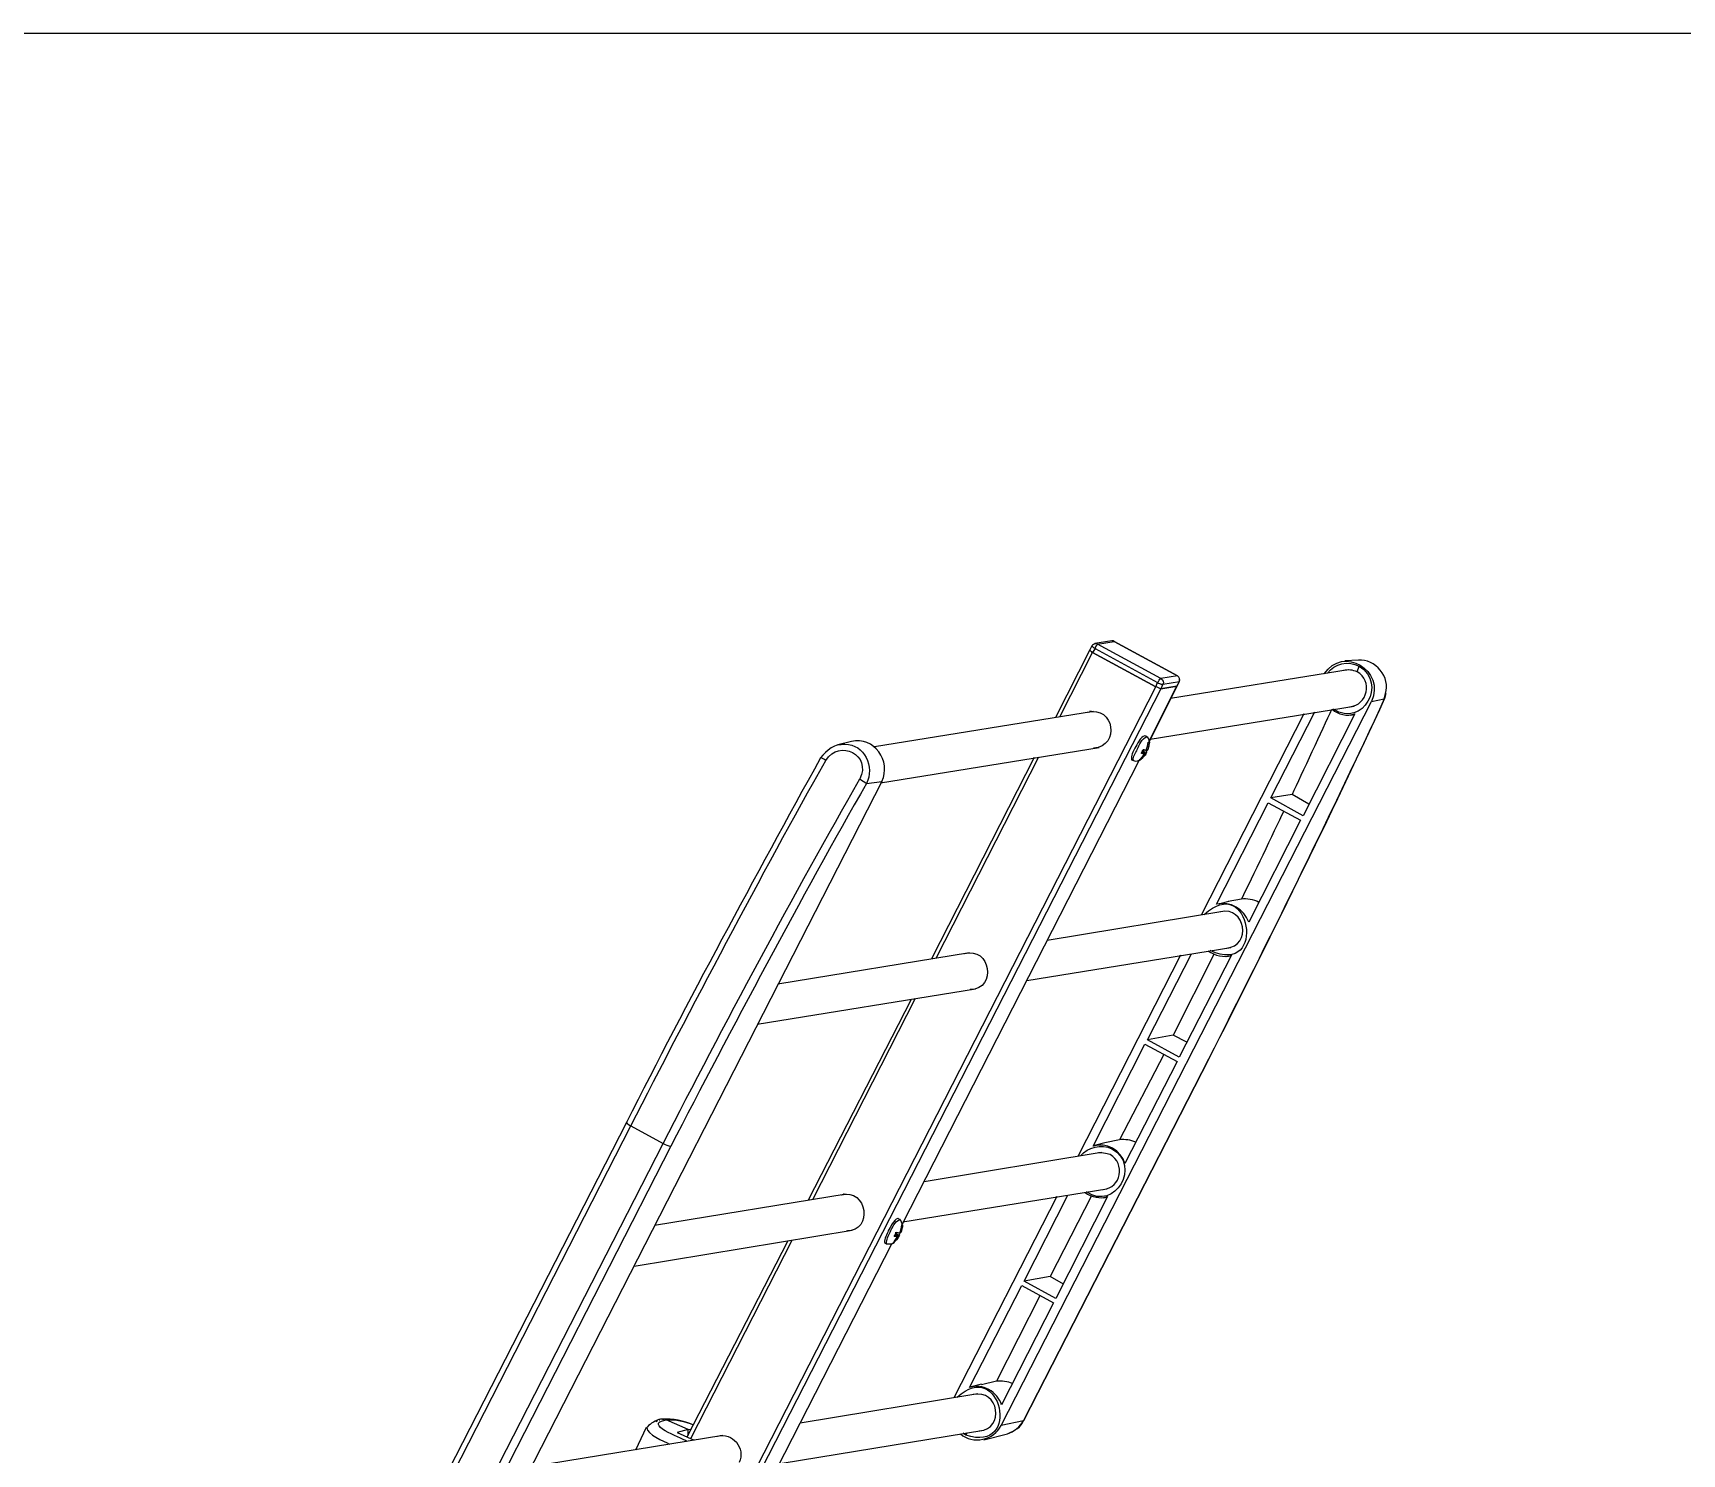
# Model space of a CAD drawing. Header units: millimetres. Extents: x 980 to 1117, y 626 to 781.
# Drawn here: x 994.66 to 1009.12, y 768.95 to 781.41 of the extents above; entities that cross this region are included whole.
import ezdxf

# ---------------------------------------------------------------- set-up
doc = ezdxf.new("R2010")
doc.units = ezdxf.units.MM
doc.layers.add('Layer 1', color=7, linetype='Continuous')

# ---------------------------------------------------------------- blocks, each defined once
blk = doc.blocks.new('Antena TDT')
at = {"layer": 'Layer 1'}
for points in [[(1992.288, 967.52), (1992.254, 967.483), (1992.194, 967.463), (1992.163, 967.42)], [(1992.938, 967.62), (1992.938, 967.62), (1992.288, 967.52), (1992.288, 967.52)], [(1992.288, 967.52), (1992.331, 967.533), (1992.352, 967.493), (1992.388, 967.495)], [(1992.388, 967.495), (1992.388, 967.495), (1993.038, 967.595), (1993.038, 967.595)], [(1993.038, 967.595), (1993.007, 967.587), (1992.97, 967.627), (1992.938, 967.62)], [(1993.038, 967.595), (1993.021, 967.6), (1992.956, 967.625), (1992.938, 967.62)], [(1995.488, 966.245), (1995.488, 966.245), (1993.038, 967.595), (1993.038, 967.595)], [(1993.038, 967.595), (1993.038, 967.595), (1995.488, 966.245), (1995.488, 966.245)], [(1993.038, 967.595), (1993.038, 967.595), (1993.038, 967.595), (1993.038, 967.595)], [(1992.088, 967.27), (1992.088, 967.27), (1990.738, 964.645), (1990.738, 964.645)], [(1990.913, 964.67), (1990.913, 964.67), (1992.188, 967.17), (1992.188, 967.17)], [(1992.163, 967.42), (1992.163, 967.42), (1992.088, 967.27), (1992.088, 967.27)], [(1992.088, 967.27), (1992.093, 967.224), (1992.145, 967.203), (1992.188, 967.17)], [(1992.188, 967.17), (1992.145, 967.203), (1992.093, 967.224), (1992.088, 967.27)], [(1992.163, 967.42), (1992.16, 967.398), (1992.166, 967.391), (1992.188, 967.395)], [(1992.188, 967.395), (1992.214, 967.355), (1992.259, 967.349), (1992.288, 967.32)], [(1992.288, 967.32), (1992.288, 967.32), (1992.188, 967.17), (1992.188, 967.17)], [(1992.188, 967.17), (1992.188, 967.17), (1994.638, 965.82), (1994.638, 965.82)], [(1994.638, 965.82), (1994.638, 965.82), (1992.188, 967.17), (1992.188, 967.17)], [(1992.388, 967.495), (1992.381, 967.46), (1992.272, 967.391), (1992.288, 967.32)], [(1992.288, 967.32), (1992.288, 967.32), (1994.713, 965.995), (1994.713, 965.995)], [(1994.838, 966.145), (1994.838, 966.145), (1992.388, 967.495), (1992.388, 967.495)], [(2001.188, 966.295), (2001.908, 967.423), (2003.575, 966.404), (2003.013, 965.22)], [(2003.563, 965.52), (2003.771, 966.142), (2003.17, 966.892), (2002.513, 966.82)], [(1995.488, 966.245), (1995.488, 966.245), (1994.838, 966.145), (1994.838, 966.145)], [(2002.113, 966.445), (2002.113, 966.445), (1995.213, 965.37), (1995.213, 965.37)], [(1995.563, 966.02), (1995.606, 966.102), (1995.557, 966.188), (1995.488, 966.245)], [(1995.563, 966.02), (1995.569, 966.11), (1995.572, 966.191), (1995.488, 966.245)], [(1995.488, 966.245), (1995.488, 966.245), (1995.488, 966.245), (1995.488, 966.245)], [(2001.313, 966.32), (2001.572, 966.709), (2002.136, 966.807), (2002.538, 966.595)], [(2002.538, 966.595), (2003.647, 965.918), (2002.672, 964.184), (2001.538, 964.92)], [(2002.463, 966.37), (2002.312, 966.442), (2002.1, 966.472), (2001.938, 966.42)], [(2002.513, 966.82), (2002.513, 966.82), (2001.988, 966.795), (2001.988, 966.795)], [(2002.163, 965.02), (2002.864, 965.066), (2003.084, 966.038), (2002.463, 966.37)], [(2002.463, 966.37), (2002.463, 966.37), (2002.538, 966.595), (2002.538, 966.595)], [(1979.013, 935.57), (1979.013, 935.57), (1994.638, 965.82), (1994.638, 965.82)], [(1994.838, 965.745), (1994.838, 965.745), (1979.188, 935.495), (1979.188, 935.495)], [(1994.388, 963.72), (1994.388, 963.72), (1995.488, 965.87), (1995.488, 965.87)], [(1994.388, 963.745), (1994.388, 963.745), (1995.463, 965.845), (1995.463, 965.845)], [(1994.638, 965.82), (1994.638, 965.82), (1994.713, 965.995), (1994.713, 965.995)], [(1994.838, 965.745), (1994.791, 965.76), (1994.717, 965.81), (1994.638, 965.82)], [(1994.838, 965.745), (1994.791, 965.76), (1994.717, 965.81), (1994.638, 965.82)], [(1994.713, 965.995), (1994.768, 966.031), (1994.788, 966.136), (1994.838, 966.145)], [(1994.713, 965.995), (1994.74, 965.947), (1994.84, 965.964), (1994.838, 965.92)], [(1994.838, 966.145), (1994.903, 966.091), (1994.991, 965.996), (1994.913, 965.92)], [(1994.838, 965.92), (1994.86, 965.92), (1994.891, 965.92), (1994.913, 965.92)], [(1994.913, 965.92), (1994.913, 965.92), (1994.838, 965.745), (1994.838, 965.745)], [(1994.838, 965.745), (1994.838, 965.745), (1995.463, 965.845), (1995.463, 965.845)], [(1995.463, 965.845), (1995.463, 965.845), (1994.838, 965.745), (1994.838, 965.745)], [(1994.913, 965.92), (1994.913, 965.92), (1995.563, 966.02), (1995.563, 966.02)], [(1995.463, 965.845), (1995.463, 965.845), (1995.563, 966.02), (1995.563, 966.02)], [(1995.488, 965.87), (1995.488, 965.87), (1995.463, 965.845), (1995.463, 965.845)], [(1995.488, 965.87), (1995.488, 965.87), (1995.463, 965.845), (1995.463, 965.845)], [(1995.488, 965.87), (1995.488, 965.87), (1995.563, 966.02), (1995.563, 966.02)], [(1995.563, 966.02), (1995.563, 966.02), (1995.563, 966.02), (1995.563, 966.02)], [(1995.563, 966.02), (1995.563, 966.02), (1995.563, 966.02), (1995.563, 966.02)], [(1988.513, 937.17), (1988.513, 937.17), (2003.013, 965.22), (2003.013, 965.22)], [(1991.988, 964.845), (1993.017, 965.112), (1993.262, 963.53), (1992.213, 963.445)], [(1994.413, 963.795), (1994.413, 963.795), (2002.338, 965.045), (2002.338, 965.045)], [(1996.638, 951.37), (1998.994, 955.962), (2001.336, 960.674), (2003.538, 965.345)], [(2003.513, 965.32), (2001.464, 960.899), (1998.868, 955.703), (1996.638, 951.37)], [(2003.013, 965.22), (2003.013, 965.22), (2003.513, 965.32), (2003.513, 965.32)], [(2003.513, 965.32), (2003.513, 965.32), (2003.563, 965.52), (2003.563, 965.52)], [(2003.538, 965.345), (2003.538, 965.345), (2003.513, 965.32), (2003.513, 965.32)], [(2003.538, 965.345), (2003.538, 965.345), (2003.588, 965.545), (2003.588, 965.545)], [(1992.213, 964.87), (1992.213, 964.87), (1983.713, 963.545), (1983.713, 963.545)], [(1992.013, 964.845), (1992.013, 964.845), (1992.113, 964.87), (1992.113, 964.87)], [(1992.113, 964.87), (1992.113, 964.87), (1992.063, 964.87), (1992.063, 964.87)], [(1992.138, 964.87), (1992.138, 964.87), (1992.113, 964.87), (1992.113, 964.87)], [(2000.388, 964.745), (2000.388, 964.745), (1996.363, 956.945), (1996.363, 956.945)], [(1999.088, 961.495), (1999.088, 961.495), (2000.813, 964.82), (2000.813, 964.82)], [(2001.463, 964.92), (2001.098, 964.124), (2000.295, 962.421), (1999.913, 961.62)], [(2002.363, 964.745), (2002.363, 964.745), (2000.338, 960.795), (2000.338, 960.795)], [(2001.488, 964.92), (2001.711, 964.716), (2002.08, 964.632), (2002.363, 964.745)], [(2002.188, 964.695), (2002.188, 964.695), (2002.363, 964.72), (2002.363, 964.72)], [(1982.563, 963.645), (1982.192, 963.688), (1981.828, 963.395), (1981.613, 963.12)], [(1981.813, 963.02), (1982.366, 963.863), (1983.595, 963.223), (1983.138, 962.295)], [(1982.813, 963.745), (1982.813, 963.745), (1982.288, 963.62), (1982.288, 963.62)], [(1983.988, 962.195), (1984.378, 962.967), (1983.684, 963.965), (1982.813, 963.745)], [(1994.213, 963.92), (1994.022, 963.893), (1993.923, 963.589), (1993.813, 963.445)], [(1993.913, 963.395), (1993.989, 963.574), (1994.098, 963.814), (1994.288, 963.895)], [(1994.288, 963.895), (1994.288, 963.895), (1994.213, 963.92), (1994.213, 963.92)], [(1994.338, 963.395), (1994.382, 963.553), (1994.445, 963.8), (1994.263, 963.895)], [(1981.613, 963.12), (1979.033, 958.478), (1976.435, 953.725), (1974.013, 948.995)], [(1981.813, 963.02), (1981.755, 963.061), (1981.676, 963.107), (1981.613, 963.12)], [(1982.288, 963.62), (1982.288, 963.62), (1982.563, 963.645), (1982.563, 963.645)], [(1982.563, 963.645), (1983.322, 963.65), (1983.72, 962.751), (1983.388, 962.12)], [(1983.938, 962.145), (1983.938, 962.145), (1992.438, 963.47), (1992.438, 963.47)], [(1989.913, 963.095), (1989.913, 963.095), (1985.888, 955.295), (1985.888, 955.295)], [(1986.063, 955.32), (1986.063, 955.32), (1990.088, 963.12), (1990.088, 963.12)], [(1992.338, 963.47), (1992.321, 963.464), (1992.256, 963.439), (1992.238, 963.445)], [(1993.813, 963.445), (1993.742, 963.317), (1993.668, 963.144), (1993.688, 962.995)], [(1993.763, 962.97), (1993.731, 963.122), (1993.856, 963.263), (1993.913, 963.395)], [(1993.988, 962.995), (1994.059, 963.028), (1994.151, 963.153), (1994.188, 963.22)], [(1994.238, 963.22), (1994.194, 963.159), (1994.094, 963.045), (1994.038, 962.995)], [(1994.063, 963.245), (1994.091, 963.278), (1994.13, 963.352), (1994.138, 963.395)], [(1994.188, 963.22), (1994.157, 963.213), (1994.092, 963.233), (1994.063, 963.245)], [(1994.063, 963.02), (1994.112, 963.069), (1994.19, 963.146), (1994.238, 963.195)], [(1994.088, 963.295), (1994.088, 963.295), (1994.238, 963.22), (1994.238, 963.22)], [(1994.088, 963.27), (1994.088, 963.27), (1994.188, 963.22), (1994.188, 963.22)], [(1994.113, 963.32), (1994.113, 963.32), (1994.138, 963.32), (1994.138, 963.32)], [(1994.138, 963.395), (1994.168, 963.383), (1994.232, 963.363), (1994.263, 963.37)], [(1994.138, 963.32), (1994.138, 963.32), (1994.188, 963.395), (1994.188, 963.395)], [(1994.238, 963.27), (1994.238, 963.27), (1994.138, 963.32), (1994.138, 963.32)], [(1994.313, 963.395), (1994.301, 963.363), (1994.258, 963.298), (1994.238, 963.27)], [(1994.238, 963.195), (1994.238, 963.195), (1994.288, 963.295), (1994.288, 963.295)], [(1994.238, 963.27), (1994.264, 963.251), (1994.264, 963.238), (1994.238, 963.22)], [(1994.263, 963.37), (1994.293, 963.442), (1994.331, 963.592), (1994.338, 963.67)], [(1994.288, 963.395), (1994.288, 963.395), (1994.313, 963.37), (1994.313, 963.37)], [(1994.388, 963.67), (1994.373, 963.606), (1994.33, 963.435), (1994.313, 963.37)], [(1994.313, 963.37), (1994.313, 963.37), (1994.338, 963.395), (1994.338, 963.395)], [(1994.338, 963.67), (1994.338, 963.67), (1994.388, 963.67), (1994.388, 963.67)], [(1974.188, 948.87), (1976.502, 953.343), (1979.327, 958.64), (1981.813, 963.02)], [(1984.713, 945.02), (1984.713, 945.02), (1993.988, 962.97), (1993.988, 962.97)], [(1984.713, 945.02), (1984.713, 945.02), (1993.988, 962.97), (1993.988, 962.97)], [(1993.688, 962.995), (1993.688, 962.995), (1993.763, 962.97), (1993.763, 962.97)], [(1993.763, 962.97), (1993.848, 962.913), (1993.994, 962.955), (1994.063, 963.02)], [(1994.038, 962.995), (1994.038, 962.995), (1993.988, 962.995), (1993.988, 962.995)], [(1983.988, 962.195), (1983.988, 962.195), (1969.488, 934.145), (1969.488, 934.145)], [(1975.438, 948.17), (1977.748, 952.65), (1980.612, 957.932), (1983.138, 962.295)], [(1983.388, 962.12), (1980.887, 957.775), (1978.056, 952.514), (1975.738, 948.07)], [(1983.138, 962.295), (1983.219, 962.236), (1983.322, 962.193), (1983.388, 962.12)], [(1983.388, 962.12), (1983.388, 962.12), (1983.988, 962.195), (1983.988, 962.195)], [(1996.963, 957.37), (1996.963, 957.37), (1998.988, 961.295), (1998.988, 961.295)], [(1998.988, 961.295), (1998.988, 961.295), (2000.238, 960.62), (2000.238, 960.62)], [(1999.913, 961.62), (1999.913, 961.62), (1999.088, 961.495), (1999.088, 961.495)], [(2000.338, 960.795), (2000.338, 960.795), (1999.088, 961.495), (1999.088, 961.495)], [(2000.563, 961.245), (2000.563, 961.245), (1999.913, 961.62), (1999.913, 961.62)], [(1999.588, 960.97), (1999.189, 960.141), (1998.346, 958.405), (1997.938, 957.57)], [(2000.238, 960.62), (2000.238, 960.62), (1998.213, 956.67), (1998.213, 956.67)], [(1996.488, 956.97), (1998.263, 958.664), (1998.949, 954.532), (1996.713, 955.57)], [(1998.213, 956.67), (1998.036, 957.182), (1997.496, 957.498), (1996.963, 957.37)], [(1997.438, 957.47), (1997.438, 957.47), (1997.038, 957.37), (1997.038, 957.37)], [(1997.338, 955.67), (1998.33, 955.734), (1998.103, 957.312), (1997.113, 957.07)], [(1997.938, 957.57), (1997.938, 957.57), (1997.413, 957.47), (1997.413, 957.47)], [(1998.588, 957.445), (1998.444, 957.55), (1998.112, 957.584), (1997.938, 957.57)], [(1997.288, 957.095), (1997.288, 957.095), (1990.388, 955.995), (1990.388, 955.995)], [(1987.363, 955.52), (1987.363, 955.52), (1979.913, 954.345), (1979.913, 954.345)], [(1987.163, 955.495), (1988.178, 955.779), (1988.441, 954.127), (1987.388, 954.095)], [(1987.188, 955.495), (1987.188, 955.495), (1987.288, 955.52), (1987.288, 955.52)], [(1989.588, 954.445), (1989.588, 954.445), (1997.513, 955.695), (1997.513, 955.695)], [(1995.563, 955.395), (1995.563, 955.395), (1991.538, 947.595), (1991.538, 947.595)], [(1994.263, 952.12), (1994.263, 952.12), (1995.988, 955.445), (1995.988, 955.445)], [(1996.863, 955.445), (1996.863, 955.445), (1995.263, 952.295), (1995.263, 952.295)], [(1997.538, 955.395), (1997.538, 955.395), (1995.488, 951.445), (1995.488, 951.445)], [(1996.638, 955.57), (1996.885, 955.379), (1997.239, 955.278), (1997.538, 955.395)], [(1997.338, 955.345), (1997.338, 955.345), (1997.513, 955.37), (1997.513, 955.37)], [(1979.113, 952.795), (1979.113, 952.795), (1987.588, 954.12), (1987.588, 954.12)], [(1987.513, 954.095), (1987.495, 954.095), (1987.43, 954.095), (1987.413, 954.095)], [(1985.088, 953.72), (1985.088, 953.72), (1981.063, 945.945), (1981.063, 945.945)], [(1981.238, 945.97), (1981.238, 945.97), (1985.263, 953.77), (1985.263, 953.77)], [(1995.263, 952.295), (1995.263, 952.295), (1994.263, 952.12), (1994.263, 952.12)], [(1995.788, 952.02), (1995.788, 952.02), (1995.263, 952.295), (1995.263, 952.295)], [(1992.138, 947.995), (1992.138, 947.995), (1994.163, 951.945), (1994.163, 951.945)], [(1994.888, 951.545), (1994.888, 951.545), (1993.163, 948.245), (1993.163, 948.245)], [(1994.163, 951.945), (1994.163, 951.945), (1995.413, 951.27), (1995.413, 951.27)], [(1995.488, 951.445), (1995.488, 951.445), (1994.263, 952.12), (1994.263, 952.12)], [(1989.388, 937.345), (1989.388, 937.345), (1996.638, 951.37), (1996.638, 951.37)], [(1996.638, 951.37), (1996.638, 951.37), (1989.388, 937.345), (1989.388, 937.345)], [(1995.413, 951.27), (1995.413, 951.27), (1993.363, 947.32), (1993.363, 947.32)], [(1996.638, 951.37), (1996.638, 951.37), (1996.638, 951.37), (1996.638, 951.37)], [(1996.638, 951.37), (1996.638, 951.37), (1996.638, 951.37), (1996.638, 951.37)], [(1974.013, 948.995), (1974.013, 948.995), (1966.763, 934.97), (1966.763, 934.97)], [(1974.013, 949.02), (1974.013, 949.02), (1974.013, 948.995), (1974.013, 948.995)], [(1974.013, 948.995), (1974.027, 948.948), (1974.13, 948.9), (1974.188, 948.87)], [(1966.938, 934.845), (1966.938, 934.845), (1974.188, 948.87), (1974.188, 948.87)], [(1974.188, 948.87), (1974.188, 948.87), (1975.438, 948.17), (1975.438, 948.17)], [(1968.188, 934.145), (1968.188, 934.145), (1975.438, 948.17), (1975.438, 948.17)], [(1975.738, 948.07), (1975.738, 948.07), (1968.488, 934.045), (1968.488, 934.045)], [(1975.438, 948.17), (1975.538, 948.131), (1975.63, 948.067), (1975.738, 948.07)], [(1992.438, 947.745), (1992.438, 947.745), (1985.563, 946.645), (1985.563, 946.645)], [(1991.638, 947.62), (1991.941, 947.969), (1992.441, 948.095), (1992.863, 947.895)], [(1992.863, 947.895), (1994.006, 947.235), (1992.984, 945.466), (1991.863, 946.22)], [(1993.363, 947.32), (1993.235, 947.821), (1992.634, 948.183), (1992.138, 947.995)], [(1992.588, 948.12), (1992.588, 948.12), (1992.188, 948.02), (1992.188, 948.02)], [(1992.788, 947.67), (1992.651, 947.711), (1992.429, 947.772), (1992.288, 947.72)], [(1992.513, 946.32), (1993.222, 946.361), (1993.389, 947.335), (1992.788, 947.67)], [(1993.163, 948.245), (1993.163, 948.245), (1992.588, 948.12), (1992.588, 948.12)], [(1993.788, 948.145), (1993.604, 948.246), (1993.368, 948.256), (1993.163, 948.245)], [(1982.338, 946.145), (1983.346, 946.419), (1983.602, 944.736), (1982.538, 944.745)], [(1982.538, 946.17), (1982.538, 946.17), (1975.088, 944.995), (1975.088, 944.995)], [(1982.363, 946.145), (1982.363, 946.145), (1982.438, 946.17), (1982.438, 946.17)], [(1982.463, 946.17), (1982.463, 946.17), (1982.388, 946.145), (1982.388, 946.145)], [(1982.463, 946.17), (1982.463, 946.17), (1982.438, 946.17), (1982.438, 946.17)], [(1984.738, 945.095), (1984.738, 945.095), (1992.663, 946.345), (1992.663, 946.345)], [(1990.713, 946.045), (1990.713, 946.045), (1986.688, 938.245), (1986.688, 938.245)], [(1989.438, 942.77), (1989.438, 942.77), (1991.138, 946.095), (1991.138, 946.095)], [(1992.063, 946.07), (1992.063, 946.07), (1990.438, 942.945), (1990.438, 942.945)], [(1992.688, 946.045), (1992.688, 946.045), (1990.663, 942.095), (1990.663, 942.095)], [(1991.813, 946.195), (1992.061, 946.039), (1992.405, 945.925), (1992.688, 946.045)], [(1992.513, 945.995), (1992.513, 945.995), (1992.688, 946.02), (1992.688, 946.02)], [(1984.538, 945.22), (1984.377, 945.164), (1984.246, 944.902), (1984.163, 944.745)], [(1984.238, 944.695), (1984.309, 944.854), (1984.442, 945.125), (1984.613, 945.17)], [(1984.613, 945.17), (1984.613, 945.17), (1984.538, 945.22), (1984.538, 945.22)], [(1984.663, 944.695), (1984.739, 944.834), (1984.731, 945.07), (1984.613, 945.195)], [(1974.288, 943.42), (1974.288, 943.42), (1982.763, 944.77), (1982.763, 944.77)], [(1982.663, 944.745), (1982.647, 944.745), (1982.604, 944.745), (1982.588, 944.745)], [(1984.163, 944.745), (1984.113, 944.611), (1984.011, 944.44), (1984.013, 944.295)], [(1984.088, 944.245), (1984.09, 944.39), (1984.173, 944.567), (1984.238, 944.695)], [(1984.338, 944.27), (1984.397, 944.309), (1984.481, 944.458), (1984.513, 944.52)], [(1984.563, 944.52), (1984.533, 944.444), (1984.432, 944.336), (1984.363, 944.295)], [(1984.388, 944.52), (1984.423, 944.557), (1984.457, 944.645), (1984.463, 944.695)], [(1984.513, 944.52), (1984.484, 944.52), (1984.418, 944.52), (1984.388, 944.52)], [(1984.388, 944.295), (1984.446, 944.341), (1984.517, 944.44), (1984.563, 944.495)], [(1984.413, 944.57), (1984.413, 944.57), (1984.513, 944.52), (1984.513, 944.52)], [(1984.438, 944.595), (1984.438, 944.595), (1984.488, 944.62), (1984.488, 944.62)], [(1984.438, 944.595), (1984.438, 944.595), (1984.563, 944.52), (1984.563, 944.52)], [(1984.463, 944.695), (1984.5, 944.677), (1984.573, 944.664), (1984.613, 944.67)], [(1984.488, 944.62), (1984.488, 944.62), (1984.513, 944.67), (1984.513, 944.67)], [(1984.563, 944.57), (1984.563, 944.57), (1984.488, 944.62), (1984.488, 944.62)], [(1984.638, 944.67), (1984.618, 944.656), (1984.577, 944.59), (1984.563, 944.57)], [(1984.563, 944.495), (1984.563, 944.495), (1984.613, 944.57), (1984.613, 944.57)], [(1984.563, 944.57), (1984.589, 944.551), (1984.589, 944.538), (1984.563, 944.52)], [(1984.613, 944.67), (1984.652, 944.738), (1984.683, 944.892), (1984.688, 944.97)], [(1984.613, 944.695), (1984.613, 944.695), (1984.638, 944.67), (1984.638, 944.67)], [(1984.713, 944.97), (1984.733, 944.889), (1984.675, 944.74), (1984.638, 944.67)], [(1984.638, 944.67), (1984.638, 944.67), (1984.663, 944.695), (1984.663, 944.695)], [(1984.688, 944.97), (1984.688, 944.97), (1984.713, 944.97), (1984.713, 944.97)], [(1980.263, 944.37), (1980.263, 944.37), (1976.313, 936.77), (1976.313, 936.77)], [(1976.463, 936.72), (1976.463, 936.72), (1980.438, 944.395), (1980.438, 944.395)], [(1979.813, 935.545), (1979.813, 935.545), (1984.313, 944.27), (1984.313, 944.27)], [(1979.813, 935.545), (1979.813, 935.545), (1984.313, 944.27), (1984.313, 944.27)], [(1984.013, 944.295), (1984.013, 944.295), (1984.088, 944.245), (1984.088, 944.245)], [(1984.088, 944.245), (1984.182, 944.226), (1984.308, 944.226), (1984.388, 944.295)], [(1984.363, 944.295), (1984.363, 944.295), (1984.338, 944.27), (1984.338, 944.27)], [(1987.288, 938.645), (1987.288, 938.645), (1989.338, 942.595), (1989.338, 942.595)], [(1989.338, 942.595), (1989.338, 942.595), (1990.563, 941.92), (1990.563, 941.92)], [(1990.438, 942.945), (1990.438, 942.945), (1989.438, 942.77), (1989.438, 942.77)], [(1990.663, 942.095), (1990.663, 942.095), (1989.438, 942.77), (1989.438, 942.77)], [(1990.963, 942.645), (1990.963, 942.645), (1990.438, 942.945), (1990.438, 942.945)], [(1990.038, 942.195), (1990.038, 942.195), (1988.338, 938.895), (1988.338, 938.895)], [(1990.563, 941.92), (1990.563, 941.92), (1988.538, 937.97), (1988.538, 937.97)], [(1986.813, 938.27), (1988.505, 939.865), (1989.345, 936.061), (1987.138, 936.795)], [(1988.538, 937.97), (1988.376, 938.469), (1987.802, 938.833), (1987.288, 938.645)], [(1987.763, 938.77), (1987.763, 938.77), (1987.363, 938.67), (1987.363, 938.67)], [(1988.338, 938.895), (1988.338, 938.895), (1987.763, 938.745), (1987.763, 938.745)], [(1988.963, 938.795), (1988.782, 938.877), (1988.536, 938.898), (1988.338, 938.895)], [(1987.613, 938.395), (1987.613, 938.395), (1980.713, 937.295), (1980.713, 937.295)], [(1987.663, 936.97), (1988.684, 937.014), (1988.423, 938.608), (1987.438, 938.37)], [(1976.313, 936.595), (1976.066, 936.768), (1974.573, 937.27), (1975.513, 937.445)], [(1975.288, 937.47), (1975.14, 937.429), (1974.874, 937.306), (1974.788, 937.17)], [(1975.138, 937.37), (1975.126, 937.398), (1975.172, 937.41), (1975.188, 937.42)], [(1975.238, 937.445), (1975.238, 937.445), (1975.263, 937.445), (1975.263, 937.445)], [(1975.513, 937.445), (1975.458, 937.459), (1975.345, 937.476), (1975.288, 937.47)], [(1976.563, 937.245), (1976.204, 937.407), (1975.756, 937.489), (1975.363, 937.47)], [(1975.363, 937.47), (1975.376, 937.47), (1975.401, 937.47), (1975.413, 937.47)], [(1975.513, 937.445), (1975.879, 937.467), (1976.23, 937.384), (1976.563, 937.245)], [(1976.363, 937.07), (1976.363, 937.07), (1975.513, 937.445), (1975.513, 937.445)], [(1976.363, 937.07), (1976.363, 937.07), (1975.513, 937.445), (1975.513, 937.445)], [(1977.713, 936.82), (1977.713, 936.82), (1970.263, 935.645), (1970.263, 935.645)], [(1974.738, 937.145), (1974.738, 937.145), (1974.313, 936.27), (1974.313, 936.27)], [(1974.763, 937.145), (1974.733, 936.877), (1975.426, 936.617), (1975.638, 936.495)], [(1974.788, 937.17), (1974.788, 937.17), (1974.763, 937.145), (1974.763, 937.145)], [(1976.363, 937.07), (1976.363, 937.07), (1975.938, 936.945), (1975.938, 936.945)], [(1975.938, 936.945), (1975.938, 936.945), (1976.588, 936.645), (1976.588, 936.645)], [(1976.363, 936.82), (1976.363, 936.82), (1976.363, 937.07), (1976.363, 937.07)], [(1976.363, 936.82), (1976.363, 936.82), (1976.363, 937.07), (1976.363, 937.07)], [(1976.363, 937.07), (1976.363, 937.07), (1976.488, 937.07), (1976.488, 937.07)], [(1977.488, 936.795), (1978.085, 936.983), (1978.599, 936.316), (1978.338, 935.77)], [(1977.513, 936.795), (1977.513, 936.795), (1977.613, 936.82), (1977.613, 936.82)], [(1980.013, 935.745), (1980.013, 935.745), (1987.838, 936.995), (1987.838, 936.995)], [(1986.938, 936.845), (1987.404, 936.423), (1988.243, 936.607), (1988.513, 937.17)], [(1987.138, 936.795), (1987.138, 936.795), (1987.038, 936.87), (1987.038, 936.87)], [(1987.188, 936.895), (1987.188, 936.895), (1987.138, 936.795), (1987.138, 936.795)], [(1987.838, 936.62), (1987.838, 936.62), (1988.763, 936.845), (1988.763, 936.845)], [(1989.388, 937.345), (1989.388, 937.345), (1988.513, 937.17), (1988.513, 937.17)], [(1988.763, 936.845), (1989.007, 936.927), (1989.256, 937.122), (1989.388, 937.345)], [(1988.813, 936.87), (1989.031, 936.943), (1989.293, 937.127), (1989.388, 937.345)], [(1989.388, 937.345), (1989.388, 937.345), (1989.388, 937.345), (1989.388, 937.345)], [(2025.338, 936.82), (2010.408, 932.399), (2011.87, 924.552), (2026.213, 921.145)]]:
    blk.add_open_spline(points, degree=3, dxfattribs=at)
blk.add_open_spline([(2026.238, 920.695), (2021.509, 923.595), (2010.242, 922.977), (2014.14, 931.697), (2016.581, 935.902), (2022.616, 934.254), (2025.663, 937.645)], degree=3, knots=[0, 0, 0, 0, 1, 1, 1, 2, 2, 2, 2], dxfattribs=at)

msp = doc.modelspace()

# ---------------------------------------------------------------- linework, layer by layer
msp.add_lwpolyline([(980.21, 625.852), (980.212, 781.41), (1116.82, 781.409), (1116.818, 625.851)])

# ---------------------------------------------------------------- block references
at = {"xscale": 0.2257473971633139, "yscale": 0.2257473971633138, "zscale": 0.2257473971633139, "rotation": 0.2425637628917751}
msp.add_blockref('Antena TDT', (555.149, 555.743), dxfattribs=at)

doc.saveas('drawing.dxf')
